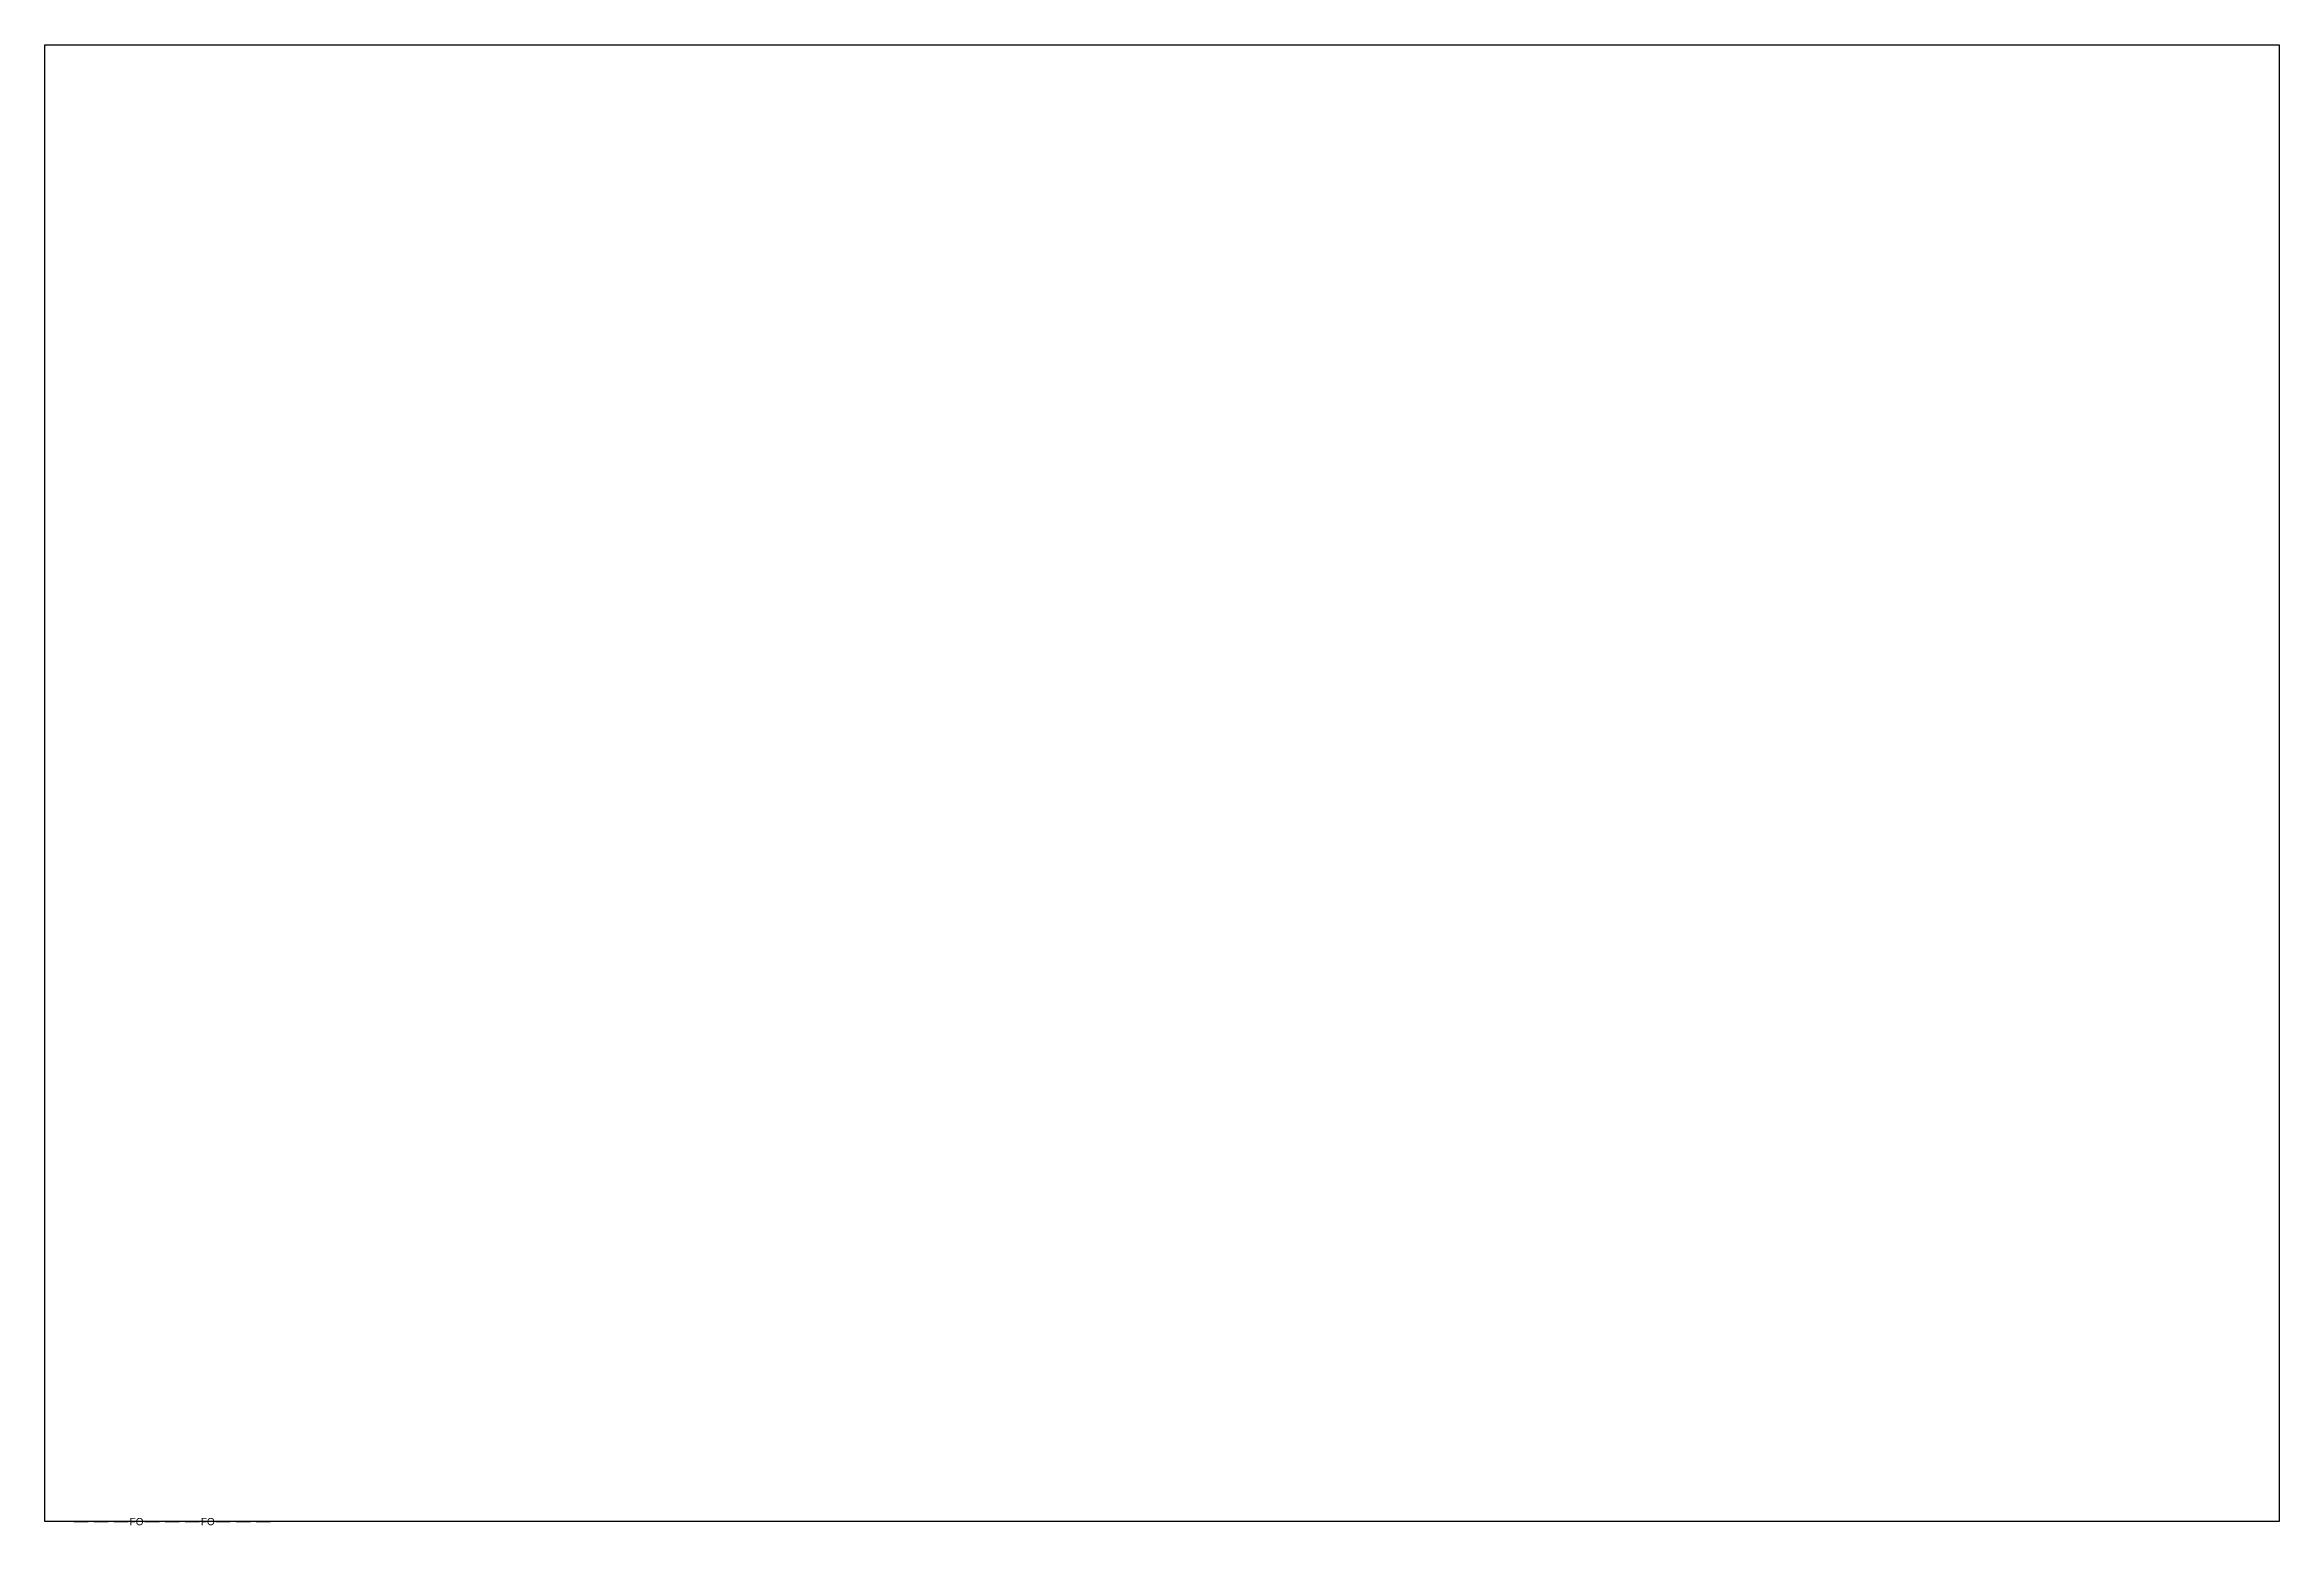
# Model space of a CAD drawing. Header units: inches. Extents: x -20.8 to 31, y -34.6 to 20.5.
# Drawn here: x 0 to 31, y -0.05 to 20.5 of the extents above; entities that cross this region are included whole.
import ezdxf
from ezdxf.enums import TextEntityAlignment as Align

# ---------------------------------------------------------------- set-up
doc = ezdxf.new("R2010")
doc.units = ezdxf.units.IN
doc.header["$MEASUREMENT"] = 0
doc.styles.add('NEI-A', font='arial.ttf')

msp = doc.modelspace()

# ---------------------------------------------------------------- linework, layer by layer
for p, q in [((0.403, 0), (0.603, 0)), ((0.681, 0), (0.881, 0)), ((0.959, 0), (1.159, 0)), ((1.391, 0), (1.591, 0)), ((1.669, 0), (1.869, 0)), ((1.947, 0), (2.147, 0)), ((2.375, 0), (2.575, 0)), ((2.654, 0), (2.853, 0)), ((2.932, 0), (3.131, 0))]:
    msp.add_line(p, q)
at = {"layer": 'Defpoints', "color": 5}
msp.add_lwpolyline([(0, 20.5), (31, 20.5), (31, 0), (0, 0)], close=True, dxfattribs=at)

# ---------------------------------------------------------------- texts
at = {"style": 'NEI-A'}
for p in [(1.274, 0), (2.262, 0)]:
    msp.add_text('FO', height=0.1, dxfattribs=at).set_placement(p, align=Align.MIDDLE_CENTER)

doc.saveas('drawing.dxf')
